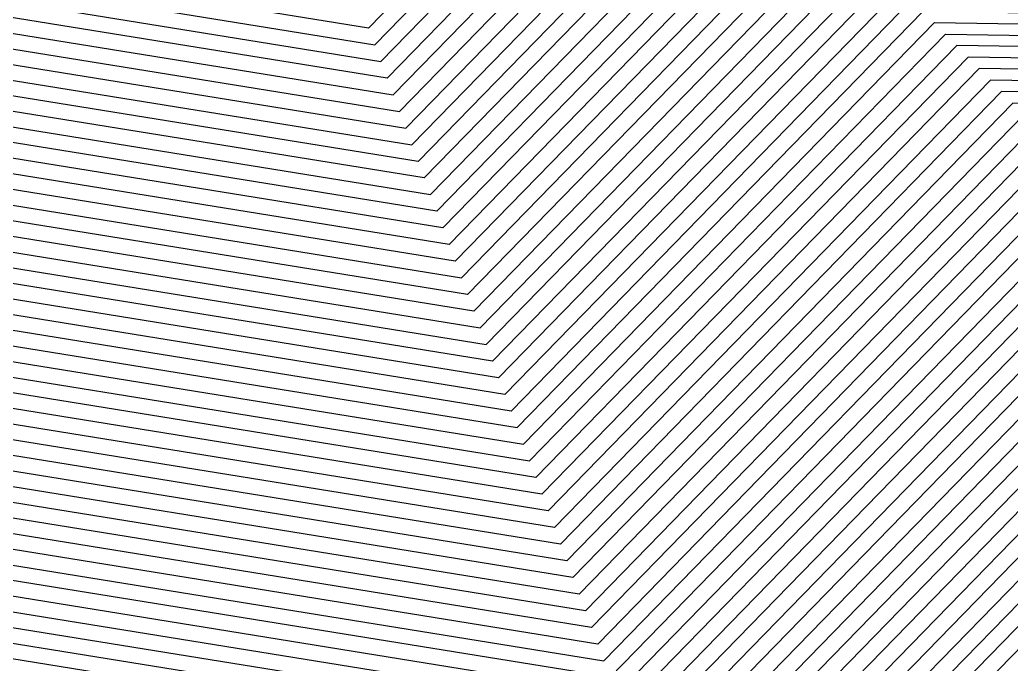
# Model space of a CAD drawing. Extents: x 7084 to 11035, y 13750 to 16729.
# Drawn here: x 9181.8 to 9275.7, y 14502.9 to 14564 of the extents above; entities that cross this region are included whole.
import ezdxf

# ---------------------------------------------------------------- set-up
doc = ezdxf.new("R2010")
doc.units = 0
doc.layers.add('Default', color=7, linetype='Continuous')

msp = doc.modelspace()

# ---------------------------------------------------------------- linework, layer by layer
at = {"layer": 'Default'}
for points in [[(8997.275, 15808.938), (9113.669, 15728.506), (9273.033, 15723.526), (9362.675, 15691.985), (9453.978, 15657.124), (9610.555, 15698.727), (9861.221, 15630.665), (9942.974, 15523.885), (9949.902, 15433.746), (9948.242, 15236.201), (9888.48, 14977.234), (9873.238, 14722.073), (9820.117, 14637.41), (9667.697, 14581.94), (9509.993, 14528.819), (9299.167, 14532.139), (9246.513, 14478.056), (9058.066, 14508.564), (9045.595, 14600.09), (8877.931, 14628.311), (8751.768, 14631.631), (8648.845, 14631.631)], [(8997.589, 15807.632), (9112.934, 15727.925), (9272.849, 15722.928), (9362.802, 15691.278), (9454.42, 15656.296), (9609.586, 15697.524), (9861.12, 15629.227), (9942.137, 15523.409), (9949.002, 15434.082), (9947.337, 15235.853), (9887.368, 14975.991), (9872.264, 14723.127), (9818.958, 14638.172), (9667.911, 14583.202), (9509.661, 14529.897), (9298.106, 14533.228), (9245.927, 14479.632), (9059.177, 14509.866), (9046.819, 14600.567), (8878.575, 14628.885)], [(8999.784, 15798.493), (9107.788, 15723.859), (9271.564, 15718.741), (9363.688, 15686.327), (9457.518, 15650.501), (9602.81, 15689.105), (9860.415, 15619.159), (9936.276, 15520.075), (9942.705, 15436.433), (9940.999, 15233.419), (9879.583, 14967.284), (9865.439, 14730.512), (9810.848, 14643.506), (9669.413, 14592.034), (9507.343, 14537.442), (9290.681, 14540.854), (9241.822, 14490.669), (9066.957, 14518.978), (9055.385, 14603.907), (8883.079, 14632.909), (8753.424, 14636.321)], [(9001.665, 15790.66), (9103.378, 15720.373), (9270.463, 15715.152), (9364.447, 15682.083), (9460.173, 15645.533), (9597.001, 15681.888), (9859.811, 15610.529), (9931.253, 15517.217), (9937.307, 15438.448), (9935.566, 15231.333), (9872.91, 14959.821), (9859.59, 14736.842), (9803.895, 14648.078), (9670.699, 14599.604), (9505.356, 14543.909), (9284.317, 14547.39), (9238.304, 14500.128), (9073.625, 14526.789), (9062.727, 14606.771)], [(9600.874, 15686.699), (9860.214, 15616.282), (9934.601, 15519.123), (9940.906, 15437.104), (9939.188, 15232.724), (9877.359, 14964.796), (9863.49, 14732.622), (9808.53, 14645.03), (9669.842, 14594.557), (9506.681, 14539.598), (9288.56, 14543.033), (9240.649, 14493.822), (9069.18, 14521.582), (9057.833, 14604.862), (8884.367, 14634.059), (8753.838, 14637.494), (8647.354, 14637.494), (8583.807, 14658.104), (8437.553, 14716.148), (8420.378, 14769.39), (8451.293, 14874.156), (8439.271, 14987.51), (8382.535, 15143.975)], [(9675.847, 14629.885), (9497.407, 14569.779), (9258.86, 14573.536), (9224.231, 14537.967), (9100.298, 14558.031), (9092.097, 14618.224), (8902.386, 14650.155), (8759.634, 14653.912), (8643.178, 14653.912), (8573.68, 14676.452), (8467.972, 14718.404), (8449.189, 14776.632), (8482.999, 14891.209), (8469.851, 15015.179), (8428.843, 15128.267), (8436.357, 15222.183), (8516.549, 15264.136), (8528.577, 15263.417), (8581.17, 15372.359), (8613.877, 15377.391), (8658.956, 15441.254), (8683.277, 15429.513), (8746.926, 15412.917), (8815.201, 15455.589)], [(9675.632, 14628.624), (9497.738, 14568.701), (9259.921, 14572.446), (9224.818, 14536.391), (9099.187, 14556.73), (9090.873, 14617.747), (8901.743, 14649.581), (8759.427, 14653.326), (8643.327, 14653.326), (8574.042, 14675.797), (8466.886, 14718.324), (8448.16, 14776.373), (8481.867, 14890.6), (8468.759, 15014.19), (8427.189, 15128.828), (8434.68, 15222.457), (8515.971, 15264.984), (8528.163, 15264.255), (8580.595, 15372.865), (8613.75, 15377.966), (8658.692, 15441.633), (8683.346, 15429.731), (8746.801, 15413.186)], [(8364.342, 15150.146), (8427.257, 14976.64), (8438.837, 14867.457), (8409.06, 14766.544), (8425.603, 14715.261), (8587.785, 14650.896), (8648.994, 14631.044), (8751.561, 14631.044), (8877.287, 14627.736), (9044.372, 14599.613), (9056.955, 14507.263), (9247.099, 14476.479), (9300.228, 14531.05), (9510.324, 14527.741), (9667.482, 14580.679), (9821.276, 14636.648), (9874.213, 14721.018), (9889.593, 14978.478), (9949.147, 15236.549), (9950.802, 15433.411)], [(9673.488, 14616.006), (9501.05, 14557.922), (9270.528, 14561.552), (9230.681, 14520.625), (9088.073, 14543.712), (9078.636, 14612.975), (8895.307, 14643.832), (8757.357, 14647.462), (8644.818, 14647.462), (8577.659, 14669.244), (8456.022, 14717.518), (8437.871, 14773.787), (8470.543, 14884.51), (8457.837, 15004.309), (8410.651, 15134.438), (8417.911, 15225.195), (8510.187, 15273.469), (8524.027, 15272.642), (8574.851, 15377.92), (8612.486, 15383.71)], [(9671.986, 14607.175), (9503.368, 14550.377), (9277.953, 14553.927), (9234.786, 14509.588), (9080.293, 14534.6), (9070.07, 14609.634), (8890.802, 14639.808), (8755.908, 14643.358), (8645.862, 14643.358), (8580.19, 14664.657), (8448.417, 14716.953), (8430.668, 14771.976), (8462.617, 14880.247), (8450.192, 14997.392), (8399.073, 15138.365), (8406.173, 15227.112), (8506.139, 15279.408), (8521.132, 15278.512), (8570.83, 15381.458)], [(9674.56, 14622.315), (9499.394, 14563.312), (9265.224, 14566.999), (9227.75, 14528.508), (9093.63, 14550.221), (9084.754, 14615.361), (8898.525, 14646.706), (8758.392, 14650.394), (8644.073, 14650.394), (8575.85, 14672.52), (8461.454, 14717.921), (8443.015, 14775.08), (8476.205, 14887.555), (8463.298, 15009.25), (8418.92, 15131.633), (8426.295, 15223.826), (8513.079, 15269.227), (8526.095, 15268.449), (8577.723, 15375.392), (8613.118, 15380.838)], [(9679.278, 14650.073), (9492.107, 14587.025), (9241.889, 14590.966), (9214.85, 14563.193), (9118.08, 14578.86), (9111.676, 14625.859), (8912.683, 14659.353), (8762.946, 14663.294), (8640.792, 14663.294), (8567.894, 14686.936), (8485.355, 14719.694), (8465.653, 14780.771), (8501.117, 14900.954), (8487.325, 15030.989), (8455.306, 15119.291), (8463.186, 15217.803), (8525.802, 15250.56), (8535.194, 15249.999), (8590.36, 15364.272)], [(9672.63, 14610.96), (9502.375, 14553.611), (9274.771, 14557.195), (9233.027, 14514.318), (9083.628, 14538.505), (9073.741, 14611.066), (8892.733, 14641.532), (8756.529, 14645.117), (8645.415, 14645.117), (8579.105, 14666.623), (8451.676, 14717.195), (8433.755, 14772.752), (8466.014, 14882.074), (8453.469, 15000.356), (8404.035, 15136.682), (8411.204, 15226.29), (8507.874, 15276.863)], [(9672.844, 14612.221), (9502.044, 14554.688), (9273.71, 14558.284), (9232.44, 14515.895), (9084.739, 14539.807), (9074.965, 14611.543), (8893.376, 14642.107), (8756.736, 14645.703), (8645.266, 14645.703), (8578.744, 14667.278), (8452.763, 14717.276), (8434.784, 14773.011), (8467.146, 14882.683), (8454.561, 15001.344), (8405.689, 15136.121), (8412.881, 15226.016), (8508.452, 15276.014)], [(8511.922, 15270.924), (8422.942, 15224.374), (8415.612, 15132.755), (8461.114, 15007.273), (8473.94, 14886.337), (8440.958, 14774.563), (8459.281, 14717.759), (8576.574, 14671.21), (8644.371, 14649.221), (8757.978, 14649.221), (8897.238, 14645.556), (9082.307, 14614.406), (9091.407, 14547.617), (9228.922, 14525.354), (9267.346, 14564.821), (9500.056, 14561.156), (9674.131, 14619.792)], [(9674.989, 14624.838), (9498.731, 14565.467), (9263.103, 14569.178), (9226.577, 14531.661), (9095.853, 14552.824), (9087.202, 14616.315), (8899.812, 14647.856), (8758.806, 14651.567), (8643.775, 14651.567), (8575.127, 14673.831), (8463.627, 14718.082), (8445.073, 14775.597), (8478.47, 14888.773), (8465.482, 15011.226), (8422.228, 15130.511), (8429.649, 15223.279), (8514.235, 15267.53)], [(8514.814, 15266.681), (8431.326, 15223.005), (8423.882, 15129.95), (8466.574, 15012.214), (8479.602, 14889.382), (8446.102, 14775.856), (8464.713, 14718.162), (8574.765, 14674.486), (8643.626, 14652.153), (8759.013, 14652.153), (8900.456, 14648.431), (9088.425, 14616.792), (9096.964, 14554.126), (9225.991, 14533.237), (9262.042, 14570.267), (9498.4, 14566.545), (9675.203, 14626.1)], [(8515.392, 15265.833), (8433.003, 15222.731), (8425.536, 15129.389), (8467.666, 15013.202), (8480.734, 14889.991), (8447.131, 14776.115), (8465.8, 14718.243), (8574.404, 14675.141), (8643.476, 14652.739), (8759.22, 14652.739), (8901.099, 14649.006), (9089.649, 14617.269), (9098.075, 14555.428), (9225.404, 14534.814)], [(9676.276, 14632.409), (9496.744, 14571.935), (9256.739, 14575.714), (9223.059, 14541.121), (9102.521, 14560.635), (9094.544, 14619.178), (8903.673, 14651.305), (8760.048, 14655.085), (8642.88, 14655.085), (8572.957, 14677.762), (8470.145, 14718.565), (8451.247, 14777.149), (8485.264, 14892.428), (8472.035, 15017.155), (8432.151, 15127.145), (8439.71, 15221.636), (8517.706, 15262.439)], [(9676.49, 14633.67), (9496.413, 14573.013), (9255.678, 14576.804), (9222.472, 14542.697), (9103.632, 14561.937), (9095.768, 14619.656), (8904.317, 14651.88), (8760.255, 14655.671), (8642.731, 14655.671), (8572.595, 14678.418), (8471.232, 14718.646), (8452.276, 14777.408), (8486.396, 14893.037), (8473.127, 15018.143), (8433.805, 15126.584), (8441.387, 15221.362), (8518.284, 15261.59)], [(9676.919, 14636.194), (9495.75, 14575.168), (9253.556, 14578.983), (9221.3, 14545.85), (9105.855, 14564.54), (9098.215, 14620.61), (8905.604, 14653.03), (8760.669, 14656.844), (8642.433, 14656.844), (8571.872, 14679.728), (8473.404, 14718.807), (8454.334, 14777.925), (8488.661, 14894.255), (8475.311, 15020.119), (8437.113, 15125.462), (8444.741, 15220.814), (8519.441, 15259.893)], [(8520.019, 15259.045), (8446.418, 15220.541), (8438.767, 15124.901), (8476.404, 15021.108), (8489.793, 14894.864), (8455.363, 14778.184), (8474.491, 14718.888), (8571.51, 14680.384), (8642.283, 14657.43), (8760.876, 14657.43), (8906.248, 14653.605), (9099.439, 14621.087), (9106.966, 14565.842), (9220.713, 14547.427), (9252.496, 14580.072)], [(9677.348, 14638.717), (9495.088, 14577.324), (9251.435, 14581.161), (9220.127, 14549.004), (9108.078, 14567.144), (9100.663, 14621.564), (8906.891, 14654.179), (8761.083, 14658.016), (8642.134, 14658.016), (8571.149, 14681.039), (8475.577, 14718.968), (8456.392, 14778.443), (8490.925, 14895.473), (8477.496, 15022.096), (8440.421, 15124.34), (8448.095, 15220.267), (8520.597, 15258.196)], [(9677.563, 14639.979), (9494.757, 14578.402), (9250.374, 14582.251), (9219.541, 14550.58), (9109.189, 14568.446), (9101.886, 14622.042), (8907.535, 14654.754), (8761.29, 14658.603), (8641.985, 14658.603), (8570.787, 14681.694), (8476.664, 14719.049), (8457.421, 14778.701), (8492.058, 14896.082), (8478.588, 15023.084), (8442.074, 15123.779), (8449.772, 15219.993), (8521.176, 15257.348)], [(8521.754, 15256.499), (8451.448, 15219.719), (8443.728, 15123.218), (8479.68, 15024.072), (8493.19, 14896.691), (8458.45, 14778.96), (8477.75, 14719.129), (8570.425, 14682.349), (8641.836, 14659.189), (8761.497, 14659.189), (8908.178, 14655.329), (9103.11, 14622.519), (9110.3, 14569.747), (9218.954, 14552.157), (9249.314, 14583.34), (9494.426, 14579.48), (9677.777, 14641.241)], [(8522.332, 15255.651), (8453.125, 15219.445), (8445.382, 15122.657), (8480.772, 15025.06), (8494.322, 14897.3), (8459.479, 14779.219), (8478.836, 14719.21), (8570.064, 14683.005), (8641.687, 14659.775), (8761.704, 14659.775), (8908.822, 14655.904), (9104.334, 14622.996), (9111.412, 14571.049), (9218.368, 14553.734), (9248.253, 14584.429), (9494.094, 14580.558), (9677.992, 14642.502)], [(8522.911, 15254.802), (8454.802, 15219.172), (8447.036, 15122.096), (8481.864, 15026.048), (8495.455, 14897.909), (8460.508, 14779.477), (8479.923, 14719.291), (8569.702, 14683.66), (8641.538, 14660.362), (8761.911, 14660.362), (8909.465, 14656.479), (9105.557, 14623.473), (9112.523, 14572.351), (9217.782, 14555.31), (9247.192, 14585.519), (9493.763, 14581.636), (9678.206, 14643.764)], [(8523.489, 15253.954), (8456.479, 15218.898), (8448.69, 15121.535), (8482.956, 15027.037), (8496.587, 14898.518), (8461.537, 14779.736), (8481.009, 14719.371), (8569.34, 14684.315), (8641.389, 14660.948), (8762.118, 14660.948), (8910.109, 14657.054), (9106.781, 14623.95), (9113.634, 14573.653), (9217.195, 14556.887), (9246.131, 14586.608), (9493.432, 14582.714), (9678.421, 14645.026)], [(9678.635, 14646.287), (9493.101, 14583.792), (9245.071, 14587.698), (9216.609, 14558.463), (9114.746, 14574.954), (9108.005, 14624.428), (8910.753, 14657.629), (8762.325, 14661.535), (8641.24, 14661.535), (8568.979, 14684.97), (8482.096, 14719.452), (8462.566, 14779.995), (8497.72, 14899.127), (8484.049, 15028.025), (8450.344, 15120.974), (8458.156, 15218.624), (8524.067, 15253.105)], [(8524.646, 15252.257), (8459.833, 15218.35), (8451.998, 15120.413), (8485.141, 15029.013), (8498.852, 14899.736), (8463.595, 14780.253), (8483.182, 14719.532), (8568.617, 14685.626), (8641.09, 14662.121), (8762.532, 14662.121), (8911.396, 14658.203), (9109.229, 14624.905), (9115.857, 14576.256), (9216.023, 14560.04), (9244.01, 14588.787)], [(8525.224, 15251.408), (8461.51, 15218.076), (8453.652, 15119.852), (8486.233, 15030.001), (8499.984, 14900.345), (8464.624, 14780.512), (8484.268, 14719.613), (8568.256, 14686.281), (8640.941, 14662.707), (8762.739, 14662.707), (8912.04, 14658.778), (9110.452, 14625.382), (9116.969, 14577.558), (9215.436, 14561.617)], [(9671.772, 14605.913), (9503.7, 14549.299), (9279.014, 14552.837), (9235.372, 14508.012), (9079.182, 14533.298), (9068.846, 14609.157), (8890.159, 14639.233), (8755.701, 14642.771), (8646.011, 14642.771), (8580.552, 14664.001), (8447.331, 14716.873), (8429.639, 14771.717), (8461.484, 14879.638), (8449.1, 14996.404), (8397.42, 15138.926), (8404.496, 15227.385)], [(9667.268, 14579.417), (9510.655, 14526.663), (9301.289, 14529.96), (9247.686, 14474.903), (9055.843, 14505.961), (9043.148, 14599.135), (8876.644, 14627.161), (8751.354, 14630.458), (8649.143, 14630.458), (8588.147, 14650.241), (8424.516, 14715.18), (8408.031, 14766.286), (8437.705, 14866.847), (8426.165, 14975.652), (8362.688, 15150.707)], [(9668.126, 14584.464), (9509.33, 14530.975), (9297.046, 14534.318), (9245.34, 14481.209), (9060.289, 14511.168), (9048.043, 14601.044), (8879.218, 14629.46), (8752.182, 14632.803), (8648.547, 14632.803), (8586.7, 14652.862), (8428.862, 14715.503), (8412.147, 14767.32), (8442.234, 14869.284), (8430.534, 14979.605), (8369.303, 15148.463)], [(9668.34, 14585.725), (9508.999, 14532.053), (9295.985, 14535.407), (9244.754, 14482.786), (9061.4, 14512.47), (9049.267, 14601.521), (8879.862, 14630.035), (8752.389, 14633.39), (8648.397, 14633.39), (8586.338, 14653.517), (8429.948, 14715.583), (8413.176, 14767.579), (8443.367, 14869.893), (8431.626, 14980.593), (8370.957, 15147.902)], [(9668.555, 14586.987), (9508.668, 14533.131), (9294.924, 14536.497), (9244.167, 14484.362), (9062.512, 14513.771), (9050.49, 14601.999), (8880.505, 14630.61), (8752.596, 14633.976), (8648.248, 14633.976), (8585.977, 14654.172), (8431.035, 14715.664), (8414.205, 14767.838), (8444.499, 14870.502), (8432.718, 14981.581), (8372.611, 15147.341)], [(9668.769, 14588.249), (9508.337, 14534.208), (9293.864, 14537.586), (9243.581, 14485.939), (9063.623, 14515.073), (9051.714, 14602.476), (8881.149, 14631.185), (8752.803, 14634.562), (8648.099, 14634.562), (8585.615, 14654.828), (8432.121, 14715.745), (8415.234, 14768.096), (8445.631, 14871.111), (8433.81, 14982.569), (8374.265, 15146.78)], [(9668.984, 14589.511), (9508.005, 14535.286), (9292.803, 14538.675), (9242.995, 14487.516), (9064.734, 14516.375), (9052.938, 14602.953), (8881.792, 14631.76), (8753.01, 14635.149), (8647.95, 14635.149), (8585.253, 14655.483), (8433.208, 14715.825), (8416.263, 14768.355), (8446.764, 14871.72), (8434.902, 14983.557), (8375.919, 15146.219)], [(9669.198, 14590.772), (9507.674, 14536.364), (9291.742, 14539.765), (9242.408, 14489.092), (9065.846, 14517.677), (9054.161, 14603.43), (8882.436, 14632.335), (8753.217, 14635.735), (8647.801, 14635.735), (8584.892, 14656.138), (8434.294, 14715.906), (8417.292, 14768.614), (8447.896, 14872.329), (8435.994, 14984.546), (8377.573, 15145.658)], [(9669.627, 14593.296), (9507.012, 14538.52), (9289.621, 14541.943), (9241.236, 14492.245), (9068.068, 14520.28), (9056.609, 14604.385), (8883.723, 14633.484), (8753.631, 14636.908), (8647.503, 14636.908), (8584.168, 14657.449), (8436.467, 14716.067), (8419.349, 14769.131), (8450.161, 14873.547), (8438.179, 14986.522), (8380.881, 15144.536)], [(8385.842, 15142.853), (8441.455, 14989.486), (8453.558, 14875.374), (8422.436, 14769.907), (8439.726, 14716.309), (8583.083, 14659.414), (8647.055, 14638.667), (8754.252, 14638.667), (8885.654, 14635.209), (9060.28, 14605.816), (9071.403, 14524.185), (9239.477, 14496.975), (9286.439, 14545.212), (9506.018, 14541.754), (9670.27, 14597.081)], [(8387.496, 15142.292), (8442.547, 14990.475), (8454.69, 14875.983), (8423.465, 14770.166), (8440.812, 14716.389), (8582.722, 14660.07), (8646.906, 14639.253), (8754.459, 14639.253), (8886.297, 14635.784), (9061.504, 14606.294), (9072.514, 14525.487), (9238.89, 14498.552), (9285.378, 14546.301)], [(9670.914, 14600.866), (9505.024, 14544.987), (9283.256, 14548.48), (9237.718, 14501.705), (9074.737, 14528.091), (9063.951, 14607.248), (8887.584, 14636.933), (8754.873, 14640.426), (8646.608, 14640.426), (8581.998, 14661.38), (8442.985, 14716.55), (8425.523, 14770.683), (8456.955, 14877.201), (8444.731, 14992.451), (8390.804, 15141.17)], [(9671.343, 14603.389), (9504.362, 14547.143), (9281.135, 14550.659), (9236.545, 14504.858), (9076.959, 14530.694), (9066.399, 14608.202), (8888.871, 14638.083), (8755.287, 14641.599), (8646.31, 14641.599), (8581.275, 14662.691), (8445.158, 14716.712), (8427.581, 14771.2), (8459.22, 14878.419), (8446.916, 14994.427), (8394.112, 15140.048)], [(9676.705, 14634.932), (9496.082, 14574.091), (9254.617, 14577.893), (9221.886, 14544.274), (9104.744, 14563.239), (9096.991, 14620.133), (8904.961, 14652.455), (8760.462, 14656.257), (8642.582, 14656.257), (8572.234, 14679.073), (8472.318, 14718.726), (8453.305, 14777.667), (8487.528, 14893.646), (8474.219, 15019.131), (8435.459, 15126.023)], [(9673.273, 14614.745), (9501.381, 14556.844), (9271.589, 14560.463), (9231.268, 14519.048), (9086.962, 14542.41), (9077.412, 14612.497), (8894.664, 14643.257), (8757.15, 14646.876), (8644.968, 14646.876), (8578.02, 14668.588), (8454.936, 14717.437), (8436.842, 14773.528), (8469.411, 14883.901), (8456.745, 15003.321)], [(9672.415, 14609.698), (9502.706, 14552.533), (9275.831, 14556.105), (9233.613, 14512.741), (9082.516, 14537.203), (9072.517, 14610.588), (8892.089, 14640.958), (8756.322, 14644.53), (8645.564, 14644.53), (8579.467, 14665.967), (8450.59, 14717.115), (8432.726, 14772.493), (8464.881, 14881.465), (8452.376, 14999.368)], [(9674.346, 14621.053), (9499.725, 14562.234), (9266.285, 14565.91), (9228.336, 14526.931), (9092.518, 14548.919), (9083.531, 14614.883), (8897.881, 14646.131), (8758.185, 14649.807), (8644.222, 14649.807), (8576.212, 14671.865), (8460.368, 14717.84), (8441.987, 14774.821), (8475.073, 14886.946)], [(9673.059, 14613.483), (9501.712, 14555.766), (9272.649, 14559.374), (9231.854, 14517.471), (9085.85, 14541.108), (9076.188, 14612.02), (8894.02, 14642.682), (8756.943, 14646.289), (8645.117, 14646.289), (8578.382, 14667.933), (8453.849, 14717.356), (8435.813, 14773.269), (8468.278, 14883.292)], [(8421.407, 14769.648), (8438.64, 14716.228), (8583.445, 14658.759), (8647.204, 14638.08), (8754.045, 14638.08), (8885.01, 14634.634), (9059.056, 14605.339), (9070.291, 14522.884), (9240.063, 14495.399), (9287.499, 14544.122), (9506.349, 14540.676), (9670.056, 14595.819)], [(8469.059, 14718.485), (8573.319, 14677.107), (8643.029, 14654.498), (8759.841, 14654.498), (8903.03, 14650.73), (9093.32, 14618.701), (9101.409, 14559.333), (9223.645, 14539.544), (9257.799, 14574.625), (9497.075, 14570.857), (9676.061, 14631.147)], [(8458.195, 14717.679), (8576.935, 14670.554), (8644.52, 14648.635), (8757.771, 14648.635), (8896.594, 14644.982), (9081.083, 14613.929), (9090.296, 14546.316), (9229.509, 14523.778), (9268.406, 14563.731), (9500.387, 14560.078), (9673.917, 14618.53)], [(8444.072, 14716.631), (8581.637, 14662.036), (8646.459, 14641.012), (8755.08, 14641.012), (8888.228, 14637.508), (9065.175, 14607.725), (9075.848, 14529.393), (9237.131, 14503.282), (9282.196, 14549.569), (9504.693, 14546.065), (9671.128, 14602.128)], [(9674.774, 14623.577), (9499.063, 14564.389), (9264.164, 14568.089), (9227.163, 14530.084), (9094.741, 14551.523), (9085.978, 14615.838), (8899.168, 14647.281), (8758.599, 14650.98), (8643.924, 14650.98)], [(9215.436, 14561.617), (9242.949, 14589.876), (9492.438, 14585.947), (9679.064, 14648.811)], [(9671.557, 14604.651), (9504.031, 14548.221), (9280.074, 14551.748), (9235.959, 14506.435), (9078.071, 14531.996), (9067.622, 14608.68), (8889.515, 14638.658), (8755.494, 14642.185)], [(9672.201, 14608.436), (9503.037, 14551.455), (9276.892, 14555.016), (9234.199, 14511.165), (9081.405, 14535.901), (9071.293, 14610.111), (8891.446, 14640.383)], [(9225.404, 14534.814), (9260.981, 14571.357), (9498.069, 14567.623), (9675.418, 14627.362)], [(9089.184, 14545.014), (9230.095, 14522.201), (9269.467, 14562.642), (9500.719, 14559), (9673.702, 14617.268)]]:
    msp.add_lwpolyline(points, dxfattribs=at)

doc.saveas('drawing.dxf')
